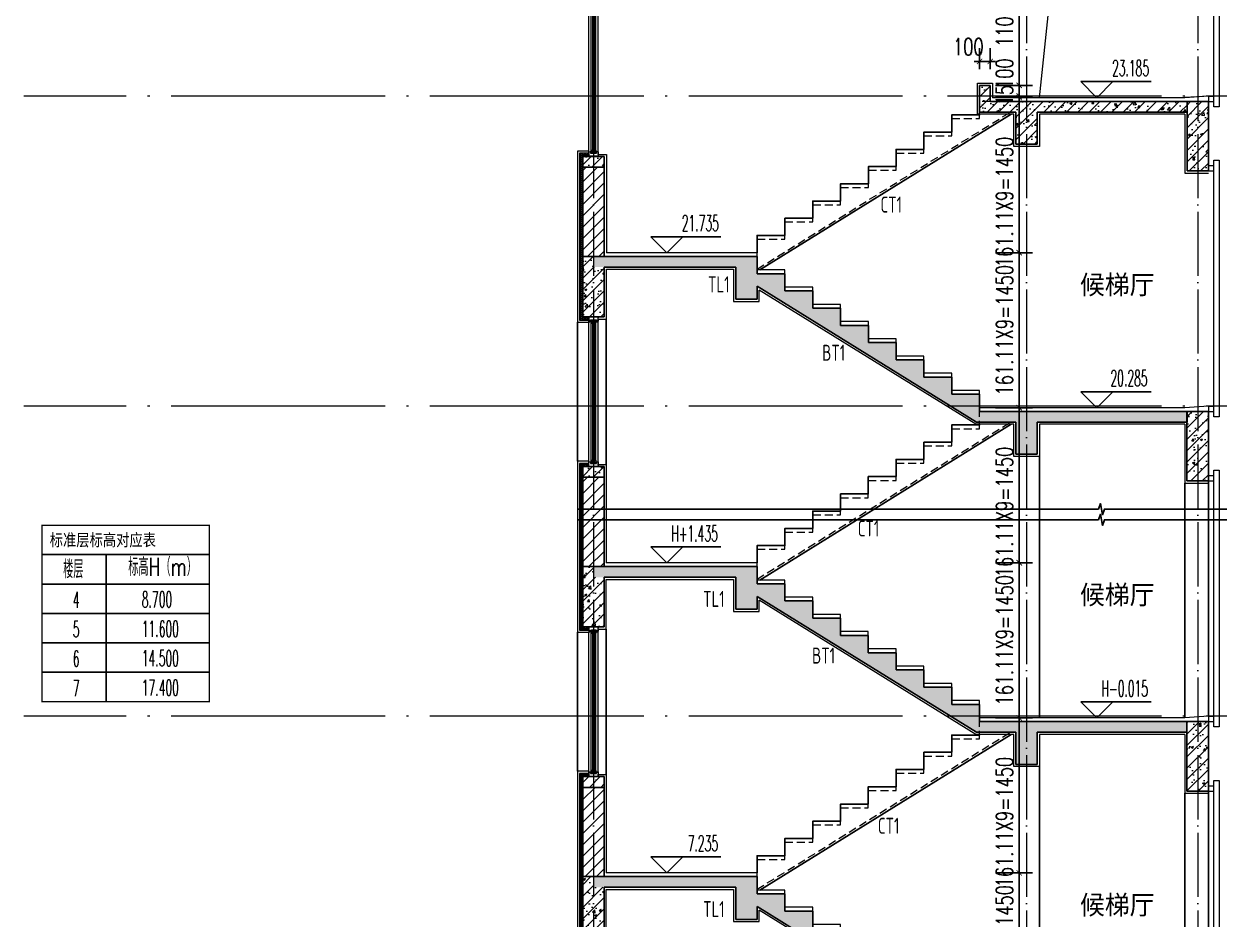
# Model space of a CAD drawing. Extents: x -668857 to 185752, y -270966 to 286822.
# Drawn here: x 36838 to 48015, y 172735 to 181107 of the extents above; entities that cross this region are included whole.
import ezdxf
from ezdxf.enums import TextEntityAlignment as Align

# ---------------------------------------------------------------- set-up
doc = ezdxf.new("R2010")
doc.units = 0
doc.header["$LTSCALE"] = 1000
doc.linetypes.add('DOTE', pattern=[2.42, 2, -0.2, 0.02, -0.2])
doc.linetypes.add('HIDDEN', pattern=[0.375, 0.25, -0.125])
doc.layers.get('0').update_dxf_attribs({"linetype": 'CONTINUOUS'})
doc.layers.get('DEFPOINTS').update_dxf_attribs({"linetype": 'CONTINUOUS'})
for name, color, linetype in [('C-Sheet-图框', 101, 'CONTINUOUS'), ('DIM_ELEV', 3, 'CONTINUOUS'), ('DIM_SYMB', 3, 'CONTINUOUS'), ('PUB_TEXT', 2, 'CONTINUOUS'), ('TEXT', 2, 'CONTINUOUS'), ('WALL', 5, 'CONTINUOUS'), ('尺寸标注', 86, 'CONTINUOUS'), ('看线', 251, 'CONTINUOUS'), ('立面-看线', 251, 'CONTINUOUS')]:
    doc.layers.add(name, color=color, linetype=linetype)
for name, color, linetype, lineweight in [('DOTE', 19, 'DOTE', 9), ('PUB_HATCH', 8, 'CONTINUOUS', 9), ('S_WINDOW', 144, 'CONTINUOUS', 15), ('STAIR', 2, 'CONTINUOUS', 18), ('WINDOW', 144, 'CONTINUOUS', 15), ('内粉刷', 37, 'CONTINUOUS', 9), ('填充', 251, 'CONTINUOUS', 5), ('立面-洞口示意', 152, 'CONTINUOUS', 13), ('细细', 250, 'CONTINUOUS', 0)]:
    doc.layers.add(name, color=color, linetype=linetype, lineweight=lineweight)
doc.styles.add('_TCH_DIM', font='SIMPLEX.shx', dxfattribs={"width": 0.7, "bigfont": 'GBCBIG.shx'})
doc.styles.add('_TCH_DIM_T3', font='SIMPLEX', dxfattribs={"width": 0.705882, "bigfont": 'GBCBIG'})
doc.styles.add('TSSD_REIN', font='tssdeng.shx', dxfattribs={"width": 0.7, "height": 300, "bigfont": 'tssdchn.shx'})
doc.styles.add('宋体', font='', dxfattribs={"height": 50})
doc.styles.get('宋体').set_extended_font_data('SimSun')
doc.dimstyles.new('_TCH_ARCH&&50', dxfattribs={"dimtxt": 157.5, "dimasz": 50, "dimexe": 125, "dimexo": 150, "dimgap": 58.75, "dimtad": 1, "dimdec": 0, "dimzin": 0, "dimdsep": 46, "dimtxsty": '_TCH_DIM_T3', "dimblk": 'ARCHTICK', "dimcen": 0.09, "dimclrt": 7, "dimazin": 0, "dimtfac": 1, "dimtdec": 0, "dimtix": 1, "dimtmove": 2, "dimatfit": 3, "dimldrblk": 'ARCHTICK', "dimfxl": 1, "dimtolj": 1, "dimtzin": 0, "dimarcsym": 0})
pattern_1 = [(315, (-218910.2607, -140541.0897), (-1.767766953, -1.767766953), []), (315, (-218909.0822, -140541.0897), (-1.767766953, -1.767766953), [])]
pattern_2 = [(315, (-218910.2607, -141979.3279), (-1.767766953, -1.767766953), []), (315, (-218909.0822, -141979.3279), (-1.767766953, -1.767766953), [])]
pattern_3 = [(45, (0, 0), (-53.0330086, 53.0330086), []), (50, (0, 0), (215.178055, -18.82564), [22.5, -247.5]), (355, (0, 0), (-41.6254, 225.65764), [18, -198]), (100.4514, (17.93, -1.57), (173.552815, 206.831863), [19.122057, -210.342634]), (46.1842, (0, 60), (320.172315, -49.655704), [33.75, -371.25]), (96.6356, (26.68, 55.86), (280.39881, 292.23536), [28.68309, -315.5139]), (351.1842, (0, 60), (280.39858, 292.23558), [27, -297]), (21, (30, 45), (179.072116, -120.785667), [22.5, -247.5]), (326, (30, 45), (72.9946, 217.545014), [18, -198]), (71.4514, (44.92, 34.93), (252.06679, 96.75915), [19.122057, -210.342634]), (37.5, (0, 0), (3.6479566, 99.868156), [0, -195.6, 0, -201, 0, -198.75]), (7.5, (0, 0), (78.920861, 118.323514), [0, -114.6, 0, -191.1, 0, -75.75]), (327.5, (-66.9, 0), (160.146731, -6.7664615), [0, -75, 0, -234, 0, -310.5]), (317.5, (-96.9, 0), (174.95585, 30.031495), [0, -97.5, 0, -155.4, 0, -220.5])]
pattern_4 = [(45, (0, 53.85), (-53.03303, 53.03303), [])]
pattern_5 = [(45, (-101148.19, 258360.08), (-53.03301, 53.03301), []), (50, (-101148.19, 258360.08), (215.17805, -18.82564), [22.5, -247.5]), (355, (-101148.19, 258360.08), (-41.6254, 225.65764), [18, -198]), (100.4514, (-101130.26, 258358.51), (173.55281, 206.83186), [19.12206, -210.34263]), (46.1842, (-101148.2, 258420.08), (320.1723, -49.6557), [33.75, -371.25]), (96.6356, (-101121.5, 258415.94), (280.3988, 292.23536), [28.6831, -315.5139]), (351.1842, (-101148.2, 258420.08), (280.3986, 292.2356), [27, -297]), (21, (-101118.19, 258405.08), (179.07212, -120.78567), [22.5, -247.5]), (326, (-101118.19, 258405.08), (72.9946, 217.545), [18, -198]), (71.4514, (-101103.26, 258395.01), (252.0668, 96.75915), [19.12206, -210.34263]), (37.5, (-101148.19, 258360.08), (3.647957, 99.868156), [0, -195.6, 0, -201, 0, -198.75]), (7.5, (-101148.19, 258360.08), (78.92086, 118.323514), [0, -114.6, 0, -191.1, 0, -75.75]), (327.5, (-101215.09, 258360.08), (160.14673, -6.76646), [0, -75, 0, -234, 0, -310.5]), (317.5, (-101245.09, 258360.08), (174.95585, 30.0315), [0, -97.5, 0, -155.4, 0, -220.5])]

# ---------------------------------------------------------------- blocks, each defined once
blk = doc.blocks.new('FGSDFSFSEFESFES')
at = {"layer": 'WINDOW', "ltscale": 0.8}
for p, q in [((175259, -121034), (175209, -121034)), ((175259, -121084), (175209, -121084)), ((175259, -123284), (175209, -123284)), ((175259, -123334), (175209, -123334))]:
    blk.add_line(p, q, dxfattribs=at)
blk.add_lwpolyline([(175159, -123384), (175209, -123384), (175209, -120984), (175159, -120984), (175159, -123384)], dxfattribs=at)
blk = doc.blocks.new('A$C6C4F020C')
at = {"layer": 'C-Sheet-图框', "color": 0}
for p, q in [((-782.8, 687.5), (0, 687.5)), ((-782.8, 687.5), (0, 687.5)), ((-482.4, 687.5), (-482.4, 0)), ((-782.8, 550), (0, 550)), ((-782.8, 412.5), (0, 412.5)), ((-782.8, 275), (0, 275)), ((-782.8, 137.5), (0, 137.5))]:
    blk.add_line(p, q, dxfattribs=at)
at = {"layer": 'C-Sheet-图框', "color": 0, "const_width": 6}
blk.add_lwpolyline([(-782.8, 0), (0, 0), (0, 825), (-782.8, 825)], close=True, dxfattribs=at)
at = {"layer": 'PUB_TEXT', "color": 2, "style": '宋体', "width": 0.8}
blk.add_text('标准层标高对应表', height=56.96, dxfattribs=at).set_placement((-746.8, 727.4))
at = {"layer": 'PUB_TEXT', "style": '_TCH_DIM'}
for s, height, width, p in [('标高H（m）', 84.4, 0.7, (-379.1, 588.1)), ('楼层', 84.4, 0.7, (-683.6, 577)), ('4', 74.4, 0.494118, (-639.3, 438.8)), ('8.700', 74.38, 0.494118, (-316, 440.7)), ('5', 74.4, 0.494118, (-639.3, 301.3)), ('11.600', 74.38, 0.494118, (-316, 303.2)), ('6', 74.4, 0.494118, (-639.3, 163.8)), ('14.500', 74.38, 0.494118, (-316, 165.7)), ('7', 74.4, 0.494118, (-639.3, 26.3)), ('17.400', 74.38, 0.494118, (-316, 28.2))]:
    blk.add_text(s, height=height, dxfattribs=dict(at, width=width)).set_placement(p)
blk = doc.blocks.new('zrszerf')
at = {"layer": '细细'}
h = blk.add_hatch(dxfattribs=at)
h.set_pattern_fill('金属', color=256, style=0)
h.set_pattern_definition(pattern_1)
h.paths.add_polyline_path([(257695, 608543), (257715, 608543), (257715, 608557), (257765, 608557), (257765, 608543), (257785, 608543), (257785, 608588), (257695, 608588)])
h.paths.add_polyline_path([(257713, 608559), (257713, 608545), (257697, 608545), (257697, 608586), (257783, 608586), (257783, 608545), (257767, 608545), (257767, 608559)], flags=16)
h = blk.add_hatch(dxfattribs=at)
h.set_pattern_fill('金属', color=256, style=0)
h.set_pattern_definition(pattern_1)
h.paths.add_polyline_path([(257762, 608555), (257762, 608530), (257750, 608530), (257750, 608540), (257729, 608540), (257729, 608530), (257717, 608530), (257717, 608555)])
h.paths.add_polyline_path([(257719, 608553), (257719, 608532), (257727, 608532), (257727, 608542), (257752, 608542), (257752, 608532), (257760, 608532), (257760, 608553)], flags=16)
h = blk.add_hatch(color=256, dxfattribs=at)
edge = h.paths.add_edge_path()
edge.add_line((257735, 608540), (257735, 608528))
edge.add_arc((257740, 608520), 9.44, 61.5175, 118.4825, ccw=False)
edge.add_line((257744, 608528), (257744, 608540))
edge.add_arc((257740, 608548), 9.44, 241.5175, 298.4825, ccw=False)
h = blk.add_hatch(color=256, dxfattribs=at)
edge = h.paths.add_edge_path()
edge.add_line((257735, 607237), (257735, 607249))
edge.add_arc((257740, 607257), 9.44, 241.5175, 298.4825)
edge.add_line((257744, 607249), (257744, 607237))
edge.add_arc((257740, 607229), 9.44, 61.5175, 118.4825)
h = blk.add_hatch(dxfattribs=at)
h.set_pattern_fill('金属', color=256, style=0)
h.set_pattern_definition(pattern_2)
h.paths.add_polyline_path([(257695, 607233), (257715, 607233), (257715, 607220), (257765, 607220), (257765, 607233), (257785, 607233), (257785, 607188), (257695, 607188)])
h.paths.add_polyline_path([(257713, 607218), (257713, 607231), (257697, 607231), (257697, 607190), (257783, 607190), (257783, 607231), (257767, 607231), (257767, 607218)], flags=16)
h = blk.add_hatch(dxfattribs=at)
h.set_pattern_fill('金属', color=256, style=0)
h.set_pattern_definition(pattern_2)
h.paths.add_polyline_path([(257762, 607222), (257762, 607247), (257750, 607247), (257750, 607237), (257729, 607237), (257729, 607247), (257717, 607247), (257717, 607222)])
h.paths.add_polyline_path([(257719, 607224), (257719, 607245), (257727, 607245), (257727, 607235), (257752, 607235), (257752, 607245), (257760, 607245), (257760, 607224)], flags=16)
at = {"layer": 'S_WINDOW'}
for p, q in [((257695, 607233), (257695, 608543)), ((257717, 607247), (257717, 608530)), ((257762, 607247), (257762, 608530)), ((257785, 607233), (257785, 608543))]:
    blk.add_line(p, q, dxfattribs=at)
for points in [[(257785, 608588), (257785, 608543), (257765, 608543), (257765, 608557), (257715, 608557), (257715, 608543), (257695, 608543), (257695, 608588)], [(257783, 608586), (257783, 608545), (257767, 608545), (257767, 608559), (257713, 608559), (257713, 608545), (257697, 608545), (257697, 608586)], [(257762, 608555), (257762, 608530), (257750, 608530), (257750, 608540), (257729, 608540), (257729, 608530), (257717, 608530), (257717, 608555)], [(257760, 608553), (257760, 608532), (257752, 608532), (257752, 608542), (257727, 608542), (257727, 608532), (257719, 608532), (257719, 608553)], [(257785, 607188), (257785, 607233), (257765, 607233), (257765, 607220), (257715, 607220), (257715, 607233), (257695, 607233), (257695, 607188)], [(257783, 607190), (257783, 607231), (257767, 607231), (257767, 607218), (257713, 607218), (257713, 607231), (257697, 607231), (257697, 607190)], [(257762, 607222), (257762, 607247), (257750, 607247), (257750, 607237), (257729, 607237), (257729, 607247), (257717, 607247), (257717, 607222)], [(257760, 607224), (257760, 607245), (257752, 607245), (257752, 607235), (257727, 607235), (257727, 607245), (257719, 607245), (257719, 607224)]]:
    blk.add_lwpolyline(points, close=True, dxfattribs=at)
at = {"layer": '细细'}
for points in [[(257729, 608530), (257729, 607247)], [(257735, 607249), (257735, 608540)], [(257744, 607249), (257744, 608540)], [(257750, 608530), (257750, 607247)]]:
    blk.add_lwpolyline(points, dxfattribs=at)
for points in [[(257735, 608540), (257735, 608528, -0.253805), (257744, 608528), (257744, 608540, -0.253805)], [(257735, 607237), (257735, 607249, 0.253805), (257744, 607249), (257744, 607237, 0.253805)]]:
    blk.add_lwpolyline(points, format="xyb", close=True, dxfattribs=at)
blk = doc.blocks.new('$LinePat$保温层')
at = {"color": 0}
for p, q in [((24, -24), (24, -56)), ((72, -56), (72, -24))]:
    blk.add_line(p, q, dxfattribs=at)
for centre, start, end in [((96, -24), 90, 180), ((0, -24), 0, 90), ((48, -56), 180, 0)]:
    blk.add_arc(centre, 24, start, end, dxfattribs=at)
blk = doc.blocks.new('BFGBFBCBVFB')
at = {"layer": 'PUB_HATCH'}
h = blk.add_hatch(dxfattribs=at)
h.set_pattern_fill('钢筋混凝土', color=256, scale=30, style=0)
h.set_pattern_definition(pattern_3)
h.paths.add_polyline_path([(894172, 26030), (894172, 25380), (894372, 25380), (894372, 26030)])
h = blk.add_hatch(dxfattribs=at)
h.set_pattern_fill('钢筋混凝土', color=256, scale=30, style=0)
h.set_pattern_definition(pattern_3)
h.paths.add_polyline_path([(898272, 25995), (896272, 25995), (896472, 25895), (898272, 25895)])
h = blk.add_hatch(dxfattribs=at)
h.set_pattern_fill('钢筋混凝土', color=256, scale=30, style=0)
h.set_pattern_definition(pattern_3)
h.paths.add_polyline_path([(896472, 25895), (896272, 25995), (896272, 25480), (896472, 25480)])
h = blk.add_hatch(dxfattribs=at)
h.set_pattern_fill('钢筋混凝土', color=256, scale=30, style=0)
h.set_pattern_definition(pattern_3)
h.paths.add_polyline_path([(888522, 25515), (888522, 25415), (888722, 25415), (888722, 25515)])
h = blk.add_hatch(dxfattribs=at)
h.set_pattern_fill('普通砖', color=256, scale=30, style=0)
h.set_pattern_definition(pattern_4)
h.paths.add_polyline_path([(888722, 25415), (888522, 25415), (888522, 24580), (888722, 24580)])
h = blk.add_hatch(dxfattribs=at)
h.set_pattern_fill('普通砖', color=256, scale=30, style=0)
h.set_pattern_definition(pattern_4)
h.paths.add_polyline_path([(896472, 25480), (896272, 25480), (896272, 23095), (896472, 23095)])
h = blk.add_hatch(dxfattribs=at)
h.set_pattern_fill('钢筋混凝土', color=256, scale=30, style=0)
h.set_pattern_definition(pattern_3)
h.paths.add_polyline_path([(888722, 24480), (888622, 24480), (888622, 24580), (888522, 24580), (888522, 24015), (888722, 24015)])
h = blk.add_hatch(dxfattribs=at)
h.set_pattern_fill('钢筋混凝土', color=256, scale=30, style=0)
h.set_pattern_definition(pattern_3)
h.paths.add_polyline_path([(888622, 24580), (888622, 24480), (889952, 24480), (889952, 24180), (890152, 24180), (890152, 24301), (892204, 23030), (892572, 23030), (892572, 22730), (892772, 22730), (892772, 23030), (894172, 23030), (894172, 23130), (892232, 23130), (892232, 23291), (891972, 23291), (891972, 23452), (891712, 23452), (891712, 23613), (891452, 23613), (891452, 23774), (891192, 23774), (891192, 23936), (890932, 23936), (890932, 24097), (890672, 24097), (890672, 24258), (890412, 24258), (890412, 24419), (890152, 24419), (890152, 24580)])
at = {"layer": '立面-看线'}
h = blk.add_hatch(dxfattribs=at)
h.set_pattern_fill('HONEY', color=256, scale=7)
h.set_pattern_definition([(0, (93631.251, -359366.987), (16.66875, 9.623705), [11.1125, -22.225]), (120, (93631.251, -359366.987), (-16.66874801, 9.62370845), [11.1125, -22.225]), (60, (93631.251, -359366.987), (1.99e-06, 19.24741345), [-22.225, 11.1125])])
h.paths.add_polyline_path([(896543, 26020), (896543, 25995), (898272, 25995), (898272, 26020)])
h = blk.add_hatch(dxfattribs=at)
h.set_pattern_fill('HONEY', color=256, scale=7)
h.set_pattern_definition([(0, (77469.076, -360831.97), (16.66875, 9.623705), [11.1125, -22.225]), (120, (77469.076, -360831.97), (-16.66874801, 9.62370845), [11.1125, -22.225]), (60, (77469.076, -360831.97), (1.99e-06, 19.24741345), [-22.225, 11.1125])])
h.paths.add_polyline_path([(888492, 24615), (888522, 24615), (888522, 25515), (888577, 25515), (888577, 25545), (888492, 25545)])
h = blk.add_hatch(dxfattribs=at)
h.set_pattern_fill('HONEY', color=256, scale=7)
h.set_pattern_definition([(0, (77469.098, -360831.968), (16.66875, 9.623705), [11.1125, -22.225]), (120, (77469.098, -360831.968), (-16.66874801, 9.62370845), [11.1125, -22.225]), (60, (77469.098, -360831.968), (1.99e-06, 19.24741345), [-22.225, 11.1125])])
h.paths.add_polyline_path([(888492, 24615), (888522, 24615), (888522, 24015), (888577, 24015), (888577, 23985), (888492, 23985)])
at = {"layer": 'PUB_HATCH', "color": 215, "true_color": 0xa953a0}
blk.add_line((896543, 26020), (898272, 26020), dxfattribs=at)
blk.add_lwpolyline([(888577, 25545), (888492, 25545), (888492, 23985), (888577, 23985)], dxfattribs=at)
at = {"layer": 'STAIR', "linetype": 'HIDDEN', "ltscale": 0.3}
blk.add_line((890152, 24462), (892521, 25930), dxfattribs=at)
blk.add_lwpolyline([(890152, 24580), (890152, 24741), (890412, 24741), (890412, 24902), (890672, 24902), (890672, 25063), (890932, 25063), (890932, 25224), (891192, 25224), (891192, 25386), (891452, 25386), (891452, 25547), (891712, 25547), (891712, 25708), (891972, 25708), (891972, 25869), (892232, 25869), (892232, 26030)], dxfattribs=at)
at = {"layer": 'WALL'}
for p, q in [((894172, 26030), (894172, 25380)), ((894372, 26030), (894172, 26030)), ((894372, 26030), (894372, 25380)), ((898272, 25995), (896272, 25995)), ((896272, 25995), (896272, 25480)), ((898272, 25895), (898272, 25995)), ((898272, 25895), (896472, 25895)), ((896472, 25895), (896472, 25480)), ((888522, 25515), (888522, 25415)), ((888722, 25515), (888522, 25515)), ((888722, 25515), (888722, 25415)), ((888522, 25415), (888522, 24580)), ((888722, 25415), (888522, 25415)), ((888722, 25415), (888722, 25415)), ((888722, 25415), (888722, 24580)), ((894372, 25380), (894172, 25380)), ((896272, 25480), (896272, 23095)), ((896472, 25480), (896272, 25480)), ((896472, 25480), (896472, 23095)), ((888522, 24580), (888522, 24015)), ((888622, 24580), (888522, 24580)), ((888622, 24580), (888522, 24580)), ((890152, 24580), (888622, 24580)), ((888722, 24480), (888722, 24015)), ((888722, 24480), (889952, 24480)), ((889952, 24480), (889952, 24180)), ((890152, 24419), (890152, 24580)), ((890412, 24419), (890152, 24419)), ((890412, 24258), (890412, 24419)), ((890152, 24180), (890152, 24301)), ((890152, 24301), (892204, 23030)), ((890672, 24258), (890412, 24258)), ((890672, 24097), (890672, 24258)), ((889952, 24180), (890152, 24180)), ((890932, 24097), (890672, 24097)), ((890932, 23936), (890932, 24097)), ((888722, 24015), (888522, 24015)), ((891192, 23936), (890932, 23936)), ((891192, 23774), (891192, 23936)), ((891452, 23774), (891192, 23774)), ((891452, 23613), (891452, 23774)), ((891712, 23613), (891452, 23613)), ((891712, 23452), (891712, 23613)), ((891972, 23452), (891712, 23452)), ((891972, 23291), (891972, 23452)), ((892232, 23291), (891972, 23291)), ((892232, 23130), (892232, 23291)), ((892204, 23030), (892572, 23030)), ((894172, 23130), (892232, 23130)), ((892572, 23030), (892572, 22730)), ((892772, 22730), (892772, 23030)), ((892772, 23030), (894172, 23030)), ((894172, 23030), (894172, 23130)), ((896472, 23095), (896272, 23095)), ((892572, 22730), (892772, 22730))]:
    blk.add_line(p, q, dxfattribs=at)
at = {"layer": '内粉刷'}
for p, q in [((896493, 23095), (896493, 25895)), ((896543, 25895), (896543, 23095)), ((896563, 25875), (898272, 25875)), ((890152, 24615), (888742, 24615)), ((888742, 24460), (889932, 24460)), ((889932, 24460), (889932, 24160)), ((890172, 24160), (890172, 24265)), ((889932, 24160), (890172, 24160)), ((894152, 23165), (892232, 23165))]:
    blk.add_line(p, q, dxfattribs=at)
for points in [[(894372, 26080), (894152, 26065)], [(894372, 26080), (894372, 26030)], [(898272, 26050), (896563, 26050)], [(894152, 25910), (894152, 25360), (894372, 25360)], [(896563, 25875), (896563, 23150)], [(888577, 25565), (888472, 25565), (888472, 23965), (888577, 23965)], [(888667, 25535), (888742, 25535), (888742, 24615)], [(892232, 23165), (892232, 23326), (891972, 23326), (891972, 23487), (891712, 23487), (891712, 23648), (891452, 23648), (891452, 23809), (891192, 23809), (891192, 23971), (890932, 23971), (890932, 24132), (890672, 24132), (890672, 24293), (890412, 24293), (890412, 24454), (890152, 24454), (890152, 24615)], [(888667, 23995), (888742, 23995), (888742, 24460)], [(894152, 23010), (892792, 23010), (892792, 22710), (892552, 22710), (892552, 23010), (892198, 23010), (890172, 24265)]]:
    blk.add_lwpolyline(points, dxfattribs=at)
at = {"layer": '看线'}
for p, q in [((888472, 26865), (888472, 25565)), ((888742, 25535), (888742, 26895)), ((892792, 23165), (892792, 25610)), ((894372, 25380), (894372, 23180)), ((894152, 25360), (894152, 23165))]:
    blk.add_line(p, q, dxfattribs=at)
at = {"layer": '看线', "color": 32}
for p, q in [((896563, 26080), (898272, 26080)), ((890177, 24454), (892527, 25910))]:
    blk.add_line(p, q, dxfattribs=at)
blk.add_lwpolyline([(890152, 24615), (890152, 24776), (890412, 24776), (890412, 24937), (890672, 24937), (890672, 25098), (890932, 25098), (890932, 25259), (891192, 25259), (891192, 25421), (891452, 25421), (891452, 25582), (891712, 25582), (891712, 25743), (891972, 25743), (891972, 25904), (892232, 25904), (892232, 25910)], dxfattribs=at)
at = {"xscale": -1}
for name, p in [('zrszerf', (1146362, -581673)), ('FGSDFSFSEFESFES', (1069631, 146464))]:
    blk.add_blockref(name, p, dxfattribs=at)
at = {"layer": '填充', "color": 252, "xscale": -0.5013020832264923, "yscale": 0.499999999874268, "zscale": 0.4999999998742679, "rotation": 269.9999999995265}
for p in [(896538, 25847), (896538, 25799), (896538, 25751), (896538, 25702), (896538, 25654), (896538, 25606), (896538, 25558), (896538, 25510), (896538, 25462), (896538, 25414), (896538, 25366), (896538, 25317), (896538, 25269), (896538, 25221), (896538, 25173), (896538, 25125), (896538, 25077), (896538, 25029), (896538, 24981), (896538, 24932), (896538, 24884), (896538, 24836), (896538, 24788), (896538, 24740), (896538, 24692), (896538, 24644), (896538, 24596), (896538, 24547), (896538, 24499), (896538, 24451), (896538, 24403), (896538, 24355), (896538, 24307), (896538, 24259), (896538, 24211), (896538, 24162), (896538, 24114), (896538, 24066), (896538, 24018), (896538, 23970), (896538, 23922), (896538, 23874), (896538, 23826), (896538, 23777), (896538, 23729), (896538, 23681), (896538, 23633), (896538, 23585), (896538, 23537), (896538, 23489), (896538, 23441), (896538, 23392), (896538, 23344), (896538, 23296), (896538, 23248), (896538, 23200), (896538, 23152), (896538, 23104)]:
    blk.add_blockref('$LinePat$保温层', p, dxfattribs=at)
blk = doc.blocks.new('_ArchTick')
at = {"color": 0, "linetype": 'ByBlock', "const_width": 0.15}
blk.add_lwpolyline([(-0.5, -0.5), (0.5, 0.5)], dxfattribs=at)
blk = doc.blocks.new('*D530')
at = {"layer": 'DEFPOINTS', "color": 0, "transparency": 16777216}
for p in [(45775, 181632), (46146, 181632), (45775, 180532)]:
    blk.add_point(p, dxfattribs=at)
at = {"layer": '尺寸标注', "color": 0, "lineweight": -2, "transparency": 16777216}
for p, q in [((45925, 181632), (46271, 181632)), ((46146, 180532), (46146, 181632)), ((45925, 180532), (46271, 180532))]:
    blk.add_line(p, q, dxfattribs=at)
at = {"layer": '尺寸标注', "color": 0, "lineweight": -2, "transparency": 16777216, "xscale": 50, "yscale": 50, "zscale": 50}
for p, rotation in [((46146, 181632), 90), ((46146, 180532), 270)]:
    blk.add_blockref('_ArchTick', p, dxfattribs=dict(at, rotation=rotation))
at = {"layer": '尺寸标注', "color": 7, "transparency": 16777216, "insert": (46009, 181082), "char_height": 157.5, "attachment_point": 5, "rotation": 90, "style": '_TCH_DIM_T3'}
blk.add_mtext('\\A1;1100', dxfattribs=at)
blk = doc.blocks.new('*D531')
at = {"layer": 'DEFPOINTS', "color": 0, "transparency": 16777216}
for p in [(45775, 180532), (46146, 180532), (45775, 180432)]:
    blk.add_point(p, dxfattribs=at)
at = {"layer": '尺寸标注', "color": 0, "lineweight": -2, "transparency": 16777216}
for p, q in [((45925, 180532), (46271, 180532)), ((46146, 180532), (46146, 180582)), ((46146, 180432), (46146, 180532)), ((45925, 180432), (46271, 180432)), ((46146, 180432), (46146, 180382))]:
    blk.add_line(p, q, dxfattribs=at)
at = {"layer": '尺寸标注', "color": 0, "lineweight": -2, "transparency": 16777216, "xscale": 50, "yscale": 50, "zscale": 50}
for p, rotation in [((46146, 180532), 270), ((46146, 180432), 90)]:
    blk.add_blockref('_ArchTick', p, dxfattribs=dict(at, rotation=rotation))
at = {"layer": '尺寸标注', "color": 7, "transparency": 16777216, "insert": (46009, 180641), "char_height": 157.5, "attachment_point": 5, "rotation": 90, "style": '_TCH_DIM_T3'}
blk.add_mtext('\\A1;100', dxfattribs=at)
blk = doc.blocks.new('*D532')
at = {"layer": 'DEFPOINTS', "color": 0, "transparency": 16777216}
for p in [(45775, 180432), (45775, 180417), (46146, 180432)]:
    blk.add_point(p, dxfattribs=at)
at = {"layer": '尺寸标注', "color": 0, "lineweight": -2, "transparency": 16777216}
for p, q in [((45925, 180432), (46271, 180432)), ((45925, 180417), (46271, 180417)), ((46146, 180432), (46146, 180482)), ((46146, 180417), (46146, 180432)), ((46146, 180417), (46146, 180367))]:
    blk.add_line(p, q, dxfattribs=at)
at = {"layer": '尺寸标注', "color": 0, "lineweight": -2, "transparency": 16777216, "xscale": 50, "yscale": 50, "zscale": 50}
for p, rotation in [((46146, 180432), 270), ((46146, 180417), 90)]:
    blk.add_blockref('_ArchTick', p, dxfattribs=dict(at, rotation=rotation))
at = {"layer": '尺寸标注', "color": 7, "transparency": 16777216, "insert": (46009, 180440), "char_height": 157.5, "attachment_point": 5, "rotation": 90, "style": '_TCH_DIM_T3'}
blk.add_mtext('\\A1;15', dxfattribs=at)
blk = doc.blocks.new('*D533')
at = {"layer": 'DEFPOINTS', "color": 0, "transparency": 16777216}
for p in [(45775, 180417), (46146, 180417), (45775, 178967)]:
    blk.add_point(p, dxfattribs=at)
at = {"layer": '尺寸标注', "color": 0, "lineweight": -2, "transparency": 16777216}
for p, q in [((45925, 180417), (46271, 180417)), ((46146, 178967), (46146, 180417)), ((45925, 178967), (46271, 178967))]:
    blk.add_line(p, q, dxfattribs=at)
at = {"layer": '尺寸标注', "color": 0, "lineweight": -2, "transparency": 16777216, "xscale": 50, "yscale": 50, "zscale": 50}
for p, rotation in [((46146, 180417), 90), ((46146, 178967), 270)]:
    blk.add_blockref('_ArchTick', p, dxfattribs=dict(at, rotation=rotation))
at = {"layer": '尺寸标注', "color": 7, "transparency": 16777216, "insert": (46009, 179442), "char_height": 157.5, "attachment_point": 5, "rotation": 90, "style": '_TCH_DIM_T3'}
blk.add_mtext('\\A1;161.11X9=1450', dxfattribs=at)
blk = doc.blocks.new('*D534')
at = {"layer": 'DEFPOINTS', "color": 0, "transparency": 16777216}
for p in [(45775, 178967), (46146, 178967), (45775, 177517)]:
    blk.add_point(p, dxfattribs=at)
at = {"layer": '尺寸标注', "color": 0, "lineweight": -2, "transparency": 16777216}
for p, q in [((45925, 178967), (46271, 178967)), ((46146, 177517), (46146, 178967)), ((45925, 177517), (46271, 177517))]:
    blk.add_line(p, q, dxfattribs=at)
at = {"layer": '尺寸标注', "color": 0, "lineweight": -2, "transparency": 16777216, "xscale": 50, "yscale": 50, "zscale": 50}
for p, rotation in [((46146, 178967), 90), ((46146, 177517), 270)]:
    blk.add_blockref('_ArchTick', p, dxfattribs=dict(at, rotation=rotation))
at = {"layer": '尺寸标注', "color": 7, "transparency": 16777216, "insert": (46009, 178242), "char_height": 157.5, "attachment_point": 5, "rotation": 90, "style": '_TCH_DIM_T3'}
blk.add_mtext('\\A1;161.11X9=1450', dxfattribs=at)
blk = doc.blocks.new('*D535')
at = {"layer": 'DEFPOINTS', "color": 0, "transparency": 16777216}
for p in [(45775, 177517), (46146, 177517), (45775, 176067)]:
    blk.add_point(p, dxfattribs=at)
at = {"layer": '尺寸标注', "color": 0, "lineweight": -2, "transparency": 16777216}
for p, q in [((45925, 177517), (46271, 177517)), ((46146, 176067), (46146, 177517)), ((45925, 176067), (46271, 176067))]:
    blk.add_line(p, q, dxfattribs=at)
at = {"layer": '尺寸标注', "color": 0, "lineweight": -2, "transparency": 16777216, "xscale": 50, "yscale": 50, "zscale": 50}
for p, rotation in [((46146, 177517), 90), ((46146, 176067), 270)]:
    blk.add_blockref('_ArchTick', p, dxfattribs=dict(at, rotation=rotation))
at = {"layer": '尺寸标注', "color": 7, "transparency": 16777216, "insert": (46009, 176542), "char_height": 157.5, "attachment_point": 5, "rotation": 90, "style": '_TCH_DIM_T3'}
blk.add_mtext('\\A1;161.11X9=1450', dxfattribs=at)
blk = doc.blocks.new('*D536')
at = {"layer": 'DEFPOINTS', "color": 0, "transparency": 16777216}
for p in [(45775, 176067), (46146, 176067), (45775, 174617)]:
    blk.add_point(p, dxfattribs=at)
at = {"layer": '尺寸标注', "color": 0, "lineweight": -2, "transparency": 16777216}
for p, q in [((45925, 176067), (46271, 176067)), ((46146, 174617), (46146, 176067)), ((45925, 174617), (46271, 174617))]:
    blk.add_line(p, q, dxfattribs=at)
at = {"layer": '尺寸标注', "color": 0, "lineweight": -2, "transparency": 16777216, "xscale": 50, "yscale": 50, "zscale": 50}
for p, rotation in [((46146, 176067), 90), ((46146, 174617), 270)]:
    blk.add_blockref('_ArchTick', p, dxfattribs=dict(at, rotation=rotation))
at = {"layer": '尺寸标注', "color": 7, "transparency": 16777216, "insert": (46009, 175342), "char_height": 157.5, "attachment_point": 5, "rotation": 90, "style": '_TCH_DIM_T3'}
blk.add_mtext('\\A1;161.11X9=1450', dxfattribs=at)
blk = doc.blocks.new('*D537')
at = {"layer": 'DEFPOINTS', "color": 0, "transparency": 16777216}
for p in [(45775, 174617), (46146, 174617), (45775, 173167)]:
    blk.add_point(p, dxfattribs=at)
at = {"layer": '尺寸标注', "color": 0, "lineweight": -2, "transparency": 16777216}
for p, q in [((45925, 174617), (46271, 174617)), ((46146, 173167), (46146, 174617)), ((45925, 173167), (46271, 173167))]:
    blk.add_line(p, q, dxfattribs=at)
at = {"layer": '尺寸标注', "color": 0, "lineweight": -2, "transparency": 16777216, "xscale": 50, "yscale": 50, "zscale": 50}
for p, rotation in [((46146, 174617), 90), ((46146, 173167), 270)]:
    blk.add_blockref('_ArchTick', p, dxfattribs=dict(at, rotation=rotation))
at = {"layer": '尺寸标注', "color": 7, "transparency": 16777216, "insert": (46009, 173642), "char_height": 157.5, "attachment_point": 5, "rotation": 90, "style": '_TCH_DIM_T3'}
blk.add_mtext('\\A1;161.11X9=1450', dxfattribs=at)
blk = doc.blocks.new('*D538')
at = {"layer": 'DEFPOINTS', "color": 0, "transparency": 16777216}
for p in [(45775, 173167), (46146, 173167), (45775, 171717)]:
    blk.add_point(p, dxfattribs=at)
at = {"layer": '尺寸标注', "color": 0, "lineweight": -2, "transparency": 16777216}
for p, q in [((45925, 173167), (46271, 173167)), ((46146, 171717), (46146, 173167)), ((45925, 171717), (46271, 171717))]:
    blk.add_line(p, q, dxfattribs=at)
at = {"layer": '尺寸标注', "color": 0, "lineweight": -2, "transparency": 16777216, "xscale": 50, "yscale": 50, "zscale": 50}
for p, rotation in [((46146, 173167), 90), ((46146, 171717), 270)]:
    blk.add_blockref('_ArchTick', p, dxfattribs=dict(at, rotation=rotation))
at = {"layer": '尺寸标注', "color": 7, "transparency": 16777216, "insert": (46009, 172442), "char_height": 157.5, "attachment_point": 5, "rotation": 90, "style": '_TCH_DIM_T3'}
blk.add_mtext('\\A1;161.11X9=1450', dxfattribs=at)
blk = doc.blocks.new('*D547')
at = {"layer": 'DEFPOINTS', "color": 0, "transparency": 16777216}
for p in [(45875, 180756), (45775, 180532), (45875, 180532)]:
    blk.add_point(p, dxfattribs=at)
at = {"layer": '尺寸标注', "color": 0, "lineweight": -2, "transparency": 16777216}
for p, q in [((45775, 180682), (45775, 180881)), ((45875, 180682), (45875, 180881)), ((45775, 180756), (45725, 180756)), ((45775, 180756), (45875, 180756)), ((45875, 180756), (45925, 180756))]:
    blk.add_line(p, q, dxfattribs=at)
at = {"layer": '尺寸标注', "color": 0, "lineweight": -2, "transparency": 16777216, "xscale": 50, "yscale": 50, "zscale": 50}
blk.add_blockref('_ArchTick', (45775, 180756), dxfattribs=at)
at = {"layer": '尺寸标注', "color": 0, "lineweight": -2, "transparency": 16777216, "xscale": 50, "yscale": 50, "zscale": 50, "rotation": 180}
blk.add_blockref('_ArchTick', (45875, 180756), dxfattribs=at)
at = {"layer": '尺寸标注', "color": 7, "transparency": 16777216, "insert": (45670, 180893), "char_height": 157.5, "attachment_point": 5, "style": '_TCH_DIM_T3'}
blk.add_mtext('\\A1;100', dxfattribs=at)

msp = doc.modelspace()

# ---------------------------------------------------------------- hatches: boundary and pattern name
at = {"layer": 'PUB_HATCH'}
h = msp.add_hatch(dxfattribs=at)
h.set_pattern_fill('钢筋混凝土', color=256, scale=30, style=0)
h.set_pattern_definition(pattern_5)
h.paths.add_polyline_path([(47715.07, 180281.66), (47715.07, 180381.66), (45875.14, 180381.66), (45875.14, 180531.66), (45775.14, 180531.66), (45775.14, 180281.66), (46115.14, 180281.66), (46115.14, 179981.66), (46315.14, 179981.66), (46315.14, 180281.66)])
h = msp.add_hatch(dxfattribs=at)
h.set_pattern_fill('钢筋混凝土', color=256, scale=30, style=0)
h.set_pattern_definition(pattern_5)
h.paths.add_polyline_path([(47715.07, 180381.84), (47715.07, 179731.84), (47915.07, 179731.84), (47915.07, 180381.84)])
h = msp.add_hatch(dxfattribs=at)
h.set_pattern_fill('钢筋混凝土', color=256, scale=30, style=0)
h.set_pattern_definition(pattern_5)
h.paths.add_polyline_path([(42065.05, 179866.86), (42065.05, 179766.86), (42265.05, 179766.86), (42265.05, 179866.85)])
h = msp.add_hatch(dxfattribs=at)
h.set_pattern_fill('普通砖', color=256, scale=30, style=0)
h.set_pattern_definition([(45, (-101148.19, 258413.93), (-53.03303, 53.03303), [])])
h.paths.add_polyline_path([(42265.11, 179766.86), (42065.11, 179766.86), (42065.13, 178931.86), (42265.13, 178931.86)])
h = msp.add_hatch(dxfattribs=at)
h.set_pattern_fill('钢筋混凝土', color=256, scale=30, style=0)
h.set_pattern_definition(pattern_5)
h.paths.add_polyline_path([(42265.07, 178831.85), (42165.08, 178831.85), (42165.08, 178931.86), (42065.08, 178931.86), (42065.07, 178366.86), (42265.07, 178366.86)])
h = msp.add_hatch(dxfattribs=at)
h.set_pattern_fill('钢筋混凝土', color=256, scale=30, style=0)
h.set_pattern_definition(pattern_5)
h.paths.add_polyline_path([(42165.08, 178931.86), (42165.08, 178831.85), (43495.14, 178831.85), (43495.14, 178531.85), (43695.14, 178531.85), (43695.14, 178653.09), (45746.67, 177381.85), (46115.14, 177381.85), (46115.14, 177081.85), (46315.14, 177081.85), (46315.14, 177381.85), (47715.08, 177381.85), (47715.08, 177481.85), (45775.14, 177481.85), (45775.14, 177642.96), (45515.14, 177642.96), (45515.14, 177804.07), (45255.14, 177804.07), (45255.14, 177965.18), (44995.14, 177965.18), (44995.14, 178126.29), (44735.14, 178126.29), (44735.14, 178287.4), (44475.14, 178287.4), (44475.14, 178448.52), (44215.14, 178448.52), (44215.14, 178609.63), (43955.14, 178609.63), (43955.14, 178770.74), (43695.14, 178770.74), (43695.14, 178931.85)])
at = {"layer": '立面-看线'}
h = msp.add_hatch(dxfattribs=at)
h.set_pattern_fill('HONEY', color=256, scale=7)
h.set_pattern_definition([(0, (-768988.19, -206480.097), (16.66875, 9.623705), [11.1125, -22.225]), (120, (-768988.19, -206480.097), (-16.66874801, 9.62370845), [11.1125, -22.225]), (60, (-768988.19, -206480.097), (1.99e-06, 19.24741345), [-22.225, 11.1125])])
h.paths.add_polyline_path([(42035.05, 178966.86), (42065.05, 178966.86), (42065.05, 179866.86), (42120.05, 179866.86), (42120.05, 179896.86), (42035.05, 179896.86)])
h = msp.add_hatch(dxfattribs=at)
h.set_pattern_fill('HONEY', color=256, scale=7)
h.set_pattern_definition([(0, (-768988.168, -206480.095), (16.66875, 9.623705), [11.1125, -22.225]), (120, (-768988.168, -206480.095), (-16.66874801, 9.62370845), [11.1125, -22.225]), (60, (-768988.168, -206480.095), (1.99e-06, 19.24741345), [-22.225, 11.1125])])
h.paths.add_polyline_path([(42035.07, 178966.86), (42065.07, 178966.86), (42065.07, 178366.86), (42120.07, 178366.86), (42120.07, 178336.86), (42035.07, 178336.86)])

# ---------------------------------------------------------------- linework, layer by layer
at = {"layer": 'DIM_ELEV', "color": 6}
for p, q in [((46872.76, 180416.65), (46722.76, 180566.65)), ((46722.76, 180566.65), (47378.76, 180566.65)), ((46872.76, 180416.65), (47022.76, 180566.65)), ((42849.51, 178966.69), (42699.51, 179116.69)), ((42699.51, 179116.69), (43355.51, 179116.69)), ((42849.51, 178966.69), (42999.51, 179116.69)), ((46872.76, 177516.68), (46722.76, 177666.68)), ((46722.76, 177666.68), (47378.76, 177666.68)), ((46872.76, 177516.68), (47022.76, 177666.68)), ((42849.51, 176066.69), (42699.51, 176216.69)), ((42699.51, 176216.69), (43355.51, 176216.69)), ((42849.51, 176066.69), (42999.51, 176216.69)), ((46872.76, 174616.68), (46722.76, 174766.68)), ((46722.76, 174766.68), (47378.76, 174766.68)), ((46872.76, 174616.68), (47022.76, 174766.68)), ((42849.51, 173166.69), (42699.51, 173316.69)), ((42699.51, 173316.69), (43355.51, 173316.69)), ((42849.51, 173166.69), (42999.51, 173316.69))]:
    msp.add_line(p, q, dxfattribs=at)
at = {"layer": 'DIM_SYMB', "color": 5}
for points in [[(42015.1, 176568.68), (46887.02, 176568.68), (46906.13, 176621.18), (46924.64, 176516.18), (46943.27, 176568.68), (51815.19, 176568.68)], [(42015.1, 176468.68), (46887.02, 176468.68), (46906.13, 176521.18), (46924.64, 176416.18), (46943.27, 176468.68), (51815.19, 176468.68)]]:
    msp.add_lwpolyline(points, dxfattribs=at)
at = {"layer": 'DOTE', "linetype": 'DOTE', "ltscale": 0.3}
for p, q in [((42165.12, 184431.66), (42165.14, 159531.66)), ((46215.12, 184431.66), (46215.14, 159531.66)), ((47815.12, 184431.66), (47815.14, 159531.66))]:
    msp.add_line(p, q, dxfattribs=at)
at = {"layer": 'DOTE', "linetype": 'DOTE'}
for p, q in [((52315.19, 180431.66), (36838.13, 180431.66)), ((52315.19, 177531.66), (36838.13, 177531.66)), ((52315.19, 174631.66), (36838.13, 174631.66)), ((52315.19, 174631.66), (36838.13, 174631.66))]:
    msp.add_line(p, q, dxfattribs=at)
at = {"layer": 'PUB_HATCH', "color": 215, "true_color": 0xa953a0}
msp.add_lwpolyline([(42120.05, 179896.86), (42035.05, 179896.86), (42035.05, 178336.86), (42120.05, 178336.86)], dxfattribs=at)
at = {"layer": 'STAIR', "linetype": 'HIDDEN', "ltscale": 0.3}
msp.add_line((43695.14, 178814.21), (46063.61, 180281.85), dxfattribs=at)
for points in [[(43695.14, 178931.85), (43695.14, 179092.96), (43955.14, 179092.96), (43955.14, 179254.07), (44215.14, 179254.07), (44215.14, 179415.18), (44475.14, 179415.18), (44475.14, 179576.29), (44735.14, 179576.29), (44735.14, 179737.4), (44995.14, 179737.4), (44995.14, 179898.52), (45255.14, 179898.52), (45255.14, 180059.63), (45515.14, 180059.63), (45515.14, 180220.74), (45775.14, 180220.74), (45775.14, 180381.66)], [(45875.14, 180381.66), (45775.14, 180381.66)]]:
    msp.add_lwpolyline(points, dxfattribs=at)
at = {"layer": 'WALL'}
for p, q in [((45875.14, 180531.66), (45775.14, 180531.66)), ((45775.14, 180531.66), (45775.14, 180281.66)), ((45875.14, 180381.66), (45875.14, 180531.66)), ((47715.07, 180381.66), (45875.14, 180381.66)), ((47715.07, 180381.84), (47715.07, 179731.84)), ((47915.07, 180381.84), (47715.07, 180381.84)), ((47715.07, 180281.66), (47715.07, 180381.66)), ((47915.07, 180381.84), (47915.07, 179731.84)), ((45775.14, 180281.66), (46115.14, 180281.66)), ((46115.14, 180281.66), (46115.14, 179981.66)), ((46315.14, 179981.66), (46315.14, 180281.66)), ((46315.14, 180281.66), (47715.07, 180281.66)), ((46115.14, 179981.66), (46315.14, 179981.66)), ((42065.05, 179866.86), (42065.05, 179766.86)), ((42265.05, 179866.85), (42065.05, 179866.86)), ((42265.05, 179866.85), (42265.05, 179766.86)), ((42265.05, 179766.86), (42065.05, 179766.86)), ((42065.11, 179766.86), (42065.13, 178931.86)), ((42265.05, 179766.86), (42265.11, 179766.86)), ((42265.11, 179766.86), (42265.13, 178931.86)), ((47915.07, 179731.84), (47715.07, 179731.84)), ((42065.08, 178931.86), (42065.07, 178366.86)), ((42165.08, 178931.86), (42065.08, 178931.86)), ((42165.08, 178931.86), (42065.13, 178931.86)), ((43695.14, 178931.85), (42165.08, 178931.86)), ((43695.14, 178770.74), (43695.14, 178931.85)), ((42265.07, 178831.85), (42265.07, 178366.86)), ((42265.07, 178831.85), (43495.14, 178831.85)), ((43495.14, 178831.85), (43495.14, 178531.85)), ((43955.14, 178770.74), (43695.14, 178770.74)), ((43955.14, 178609.63), (43955.14, 178770.74)), ((43695.14, 178531.85), (43695.14, 178653.09)), ((43695.14, 178653.09), (45746.67, 177381.85)), ((44215.14, 178609.63), (43955.14, 178609.63)), ((44215.14, 178448.52), (44215.14, 178609.63)), ((43495.14, 178531.85), (43695.14, 178531.85)), ((44475.14, 178448.52), (44215.14, 178448.52)), ((44475.14, 178287.4), (44475.14, 178448.52)), ((42265.07, 178366.86), (42065.07, 178366.86)), ((44735.14, 178287.4), (44475.14, 178287.4)), ((44735.14, 178126.29), (44735.14, 178287.4)), ((44995.14, 178126.29), (44735.14, 178126.29)), ((44995.14, 177965.18), (44995.14, 178126.29)), ((45255.14, 177965.18), (44995.14, 177965.18)), ((45255.14, 177804.07), (45255.14, 177965.18)), ((45515.14, 177804.07), (45255.14, 177804.07)), ((45515.14, 177642.96), (45515.14, 177804.07)), ((45775.14, 177642.96), (45515.14, 177642.96)), ((45775.14, 177481.85), (45775.14, 177642.96)), ((45746.67, 177381.85), (46115.14, 177381.85)), ((47715.08, 177481.85), (45775.14, 177481.85)), ((46115.14, 177381.85), (46115.14, 177081.85)), ((46315.14, 177081.85), (46315.14, 177381.85)), ((46315.14, 177381.85), (47715.08, 177381.85)), ((47715.08, 177381.85), (47715.08, 177481.85)), ((46115.14, 177081.85), (46315.14, 177081.85))]:
    msp.add_line(p, q, dxfattribs=at)
at = {"layer": '内粉刷'}
for p, q in [((43695.14, 178966.85), (42285.07, 178966.85)), ((42285.07, 178811.85), (43475.14, 178811.85)), ((43475.14, 178811.85), (43475.14, 178511.85)), ((43715.14, 178511.85), (43715.14, 178617.17)), ((43475.14, 178511.85), (43715.14, 178511.85)), ((47695.14, 177516.85), (45775.14, 177516.85))]:
    msp.add_line(p, q, dxfattribs=at)
for points in [[(47695.11, 180261.66), (46335.14, 180261.66), (46335.14, 179961.66), (46095.14, 179961.66), (46095.14, 180261.66), (45755.14, 180261.66), (45755.14, 180551.66), (45895.14, 180551.66), (45895.14, 180416.66)], [(47695.17, 180416.66), (45895.19, 180416.66)], [(47915.11, 180431.86), (47695.11, 180416.86)], [(47915.17, 180431.68), (47695.17, 180416.68)], [(47915.11, 180431.86), (47915.11, 180381.86)], [(47915.17, 180431.68), (47915.17, 180381.68)], [(47695.11, 180261.86), (47695.11, 179711.86), (47915.11, 179711.83)], [(42120.05, 179916.86), (42015.05, 179916.86), (42015.05, 178316.86), (42120.05, 178316.86)], [(42210.05, 179886.85), (42285.05, 179886.85), (42285.05, 178966.86)], [(45775.14, 177516.85), (45775.14, 177677.96), (45515.14, 177677.96), (45515.14, 177839.07), (45255.14, 177839.07), (45255.14, 178000.18), (44995.14, 178000.18), (44995.14, 178161.29), (44735.14, 178161.29), (44735.14, 178322.4), (44475.14, 178322.4), (44475.14, 178483.52), (44215.14, 178483.52), (44215.14, 178644.63), (43955.14, 178644.63), (43955.14, 178805.74), (43695.14, 178805.74), (43695.14, 178966.85)], [(42210.05, 178346.86), (42285.05, 178346.86), (42285.05, 178811.85)], [(47695.14, 177361.85), (46335.14, 177361.85), (46335.14, 177061.85), (46095.14, 177061.85), (46095.14, 177361.85), (45740.97, 177361.85), (43715.14, 178617.17)]]:
    msp.add_lwpolyline(points, dxfattribs=at)
at = {"layer": '看线', "color": 32}
msp.add_line((43719.44, 178805.74), (46069.3, 180261.85), dxfattribs=at)
msp.add_lwpolyline([(43695.14, 178966.85), (43695.14, 179127.96), (43955.14, 179127.96), (43955.14, 179289.07), (44215.14, 179289.07), (44215.14, 179450.18), (44475.14, 179450.18), (44475.14, 179611.29), (44735.14, 179611.29), (44735.14, 179772.4), (44995.14, 179772.4), (44995.14, 179933.52), (45255.14, 179933.52), (45255.14, 180094.63), (45515.14, 180094.63), (45515.14, 180255.74), (45775.14, 180255.74), (45775.14, 180261.85)], dxfattribs=at)
at = {"layer": '立面-洞口示意'}
msp.add_lwpolyline([(46335.13, 180416.66), (46552.09, 182459.31), (47695.17, 182731.66)], dxfattribs=at)

# ---------------------------------------------------------------- block references
at = {"xscale": -1}
for name, p in [('FGSDFSFSEFESFES', (223173.73, 303715.72)), ('zrszerf', (299904.98, -427321.46)), ('FGSDFSFSEFESFES', (223173.68, 300815.87))]:
    msp.add_blockref(name, p, dxfattribs=at)
for p in [(-846457.27, 151451.87), (-846457.27, 148551.87)]:
    msp.add_blockref('BFGBFBCBVFB', p)
at = {"xscale": 2, "yscale": 2, "zscale": 2}
msp.add_blockref('A$C6C4F020C', (38572.79, 174768.44), dxfattribs=at)

# ---------------------------------------------------------------- texts
at = {"layer": 'DIM_ELEV', "color": 7, "style": '_TCH_DIM', "width": 0.494118}
for s, p in [('H+1.435', (42892.51, 176266.74)), ('H-0.015', (46915.76, 174816.73))]:
    msp.add_text(s, height=148.75, dxfattribs=at).set_placement(p)
at = {"layer": 'PUB_TEXT', "color": 6, "style": '_TCH_DIM', "width": 0.494118}
for s, p in [('23.185', (47013.76, 180619.15)), ('21.735', (42990.51, 179169.19)), ('20.285', (46999.76, 177719.18)), ('7.235', (43046.51, 173369.19))]:
    msp.add_text(s, height=148.75, dxfattribs=at).set_placement(p)
at = {"layer": 'PUB_TEXT'}
for p in [(46713.9, 178578.25), (46713.9, 175678.25), (46713.9, 172778.25)]:
    msp.add_text('候梯厅', height=178.723, dxfattribs=at).set_placement(p)
at = {"layer": 'TEXT', "color": 230, "style": 'TSSD_REIN', "width": 0.7}
for s, p in [('CT1', (44949.29, 179341.59)), ('TL1', (43336.02, 178595.85)), ('BT1', (44410.82, 177956.15)), ('CT1', (44736.03, 176313.11)), ('TL1', (43290.72, 175653.3)), ('BT1', (44316.67, 175123.92)), ('CT1', (44924.78, 173532.32)), ('TL1', (43290.77, 172753.3))]:
    msp.add_text(s, height=150, dxfattribs=at).set_placement(p, align=Align.CENTER)

# ---------------------------------------------------------------- dimensions: what is measured, and where the dimension line sits
at = {"layer": '尺寸标注', "color": 106}
dim = msp.add_aligned_dim(p1=(45775.14, 180531.66), p2=(45775.14, 181631.66), distance=-371.15, dimstyle='_TCH_ARCH&&50', dxfattribs=at)
dim.commit()
dim.dimension.update_dxf_attribs({"geometry": '*D530', "text_midpoint": (46008.79, 181081.66)})
for base, p1, p2, angle, picture, middle in [((45875.19, 180755.8), (45775.19, 180531.66), (45875.19, 180531.66), 0, '*D547', (45670.3, 180893.3)), ((46146.29, 180531.66), (45775.14, 180431.66), (45775.14, 180531.66), 90, '*D531', (46008.79, 180640.6)), ((46146.29, 180431.66), (45775.14, 180416.66), (45775.14, 180431.66), 90, '*D532', (46008.79, 180439.72))]:
    dim = msp.add_linear_dim(base=base, p1=p1, p2=p2, angle=angle, dimstyle='_TCH_ARCH&&50', dxfattribs=at)
    dim.commit()
    dim.dimension.update_dxf_attribs({"geometry": picture, "text_midpoint": middle, "dimtype": 161})
for base, p1, p2, picture, middle in [((46146.29, 180416.66), (45775.14, 178966.69), (45775.14, 180416.66), '*D533', (46008.79, 179441.67)), ((46146.29, 177516.69), (45775.14, 176066.69), (45775.14, 177516.69), '*D535', (46008.79, 176541.69)), ((46146.29, 174616.69), (45775.14, 173166.69), (45775.14, 174616.69), '*D537', (46008.79, 173641.69))]:
    dim = msp.add_linear_dim(base=base, p1=p1, p2=p2, angle=90, text='161.11X9=1450', dimstyle='_TCH_ARCH&&50', dxfattribs=at)
    dim.commit()
    dim.dimension.update_dxf_attribs({"geometry": picture, "text_midpoint": middle, "dimtype": 161})
for p1, p2, picture, middle in [((45775.14, 177516.69), (45775.14, 178966.69), '*D534', (46008.79, 178241.69)), ((45775.14, 174616.69), (45775.14, 176066.69), '*D536', (46008.79, 175341.69)), ((45775.14, 171716.69), (45775.14, 173166.69), '*D538', (46008.79, 172441.69))]:
    dim = msp.add_aligned_dim(p1=p1, p2=p2, distance=-371.15, text='161.11X9=1450', dimstyle='_TCH_ARCH&&50', dxfattribs=at)
    dim.commit()
    dim.dimension.update_dxf_attribs({"geometry": picture, "text_midpoint": middle})

doc.saveas('drawing.dxf')
